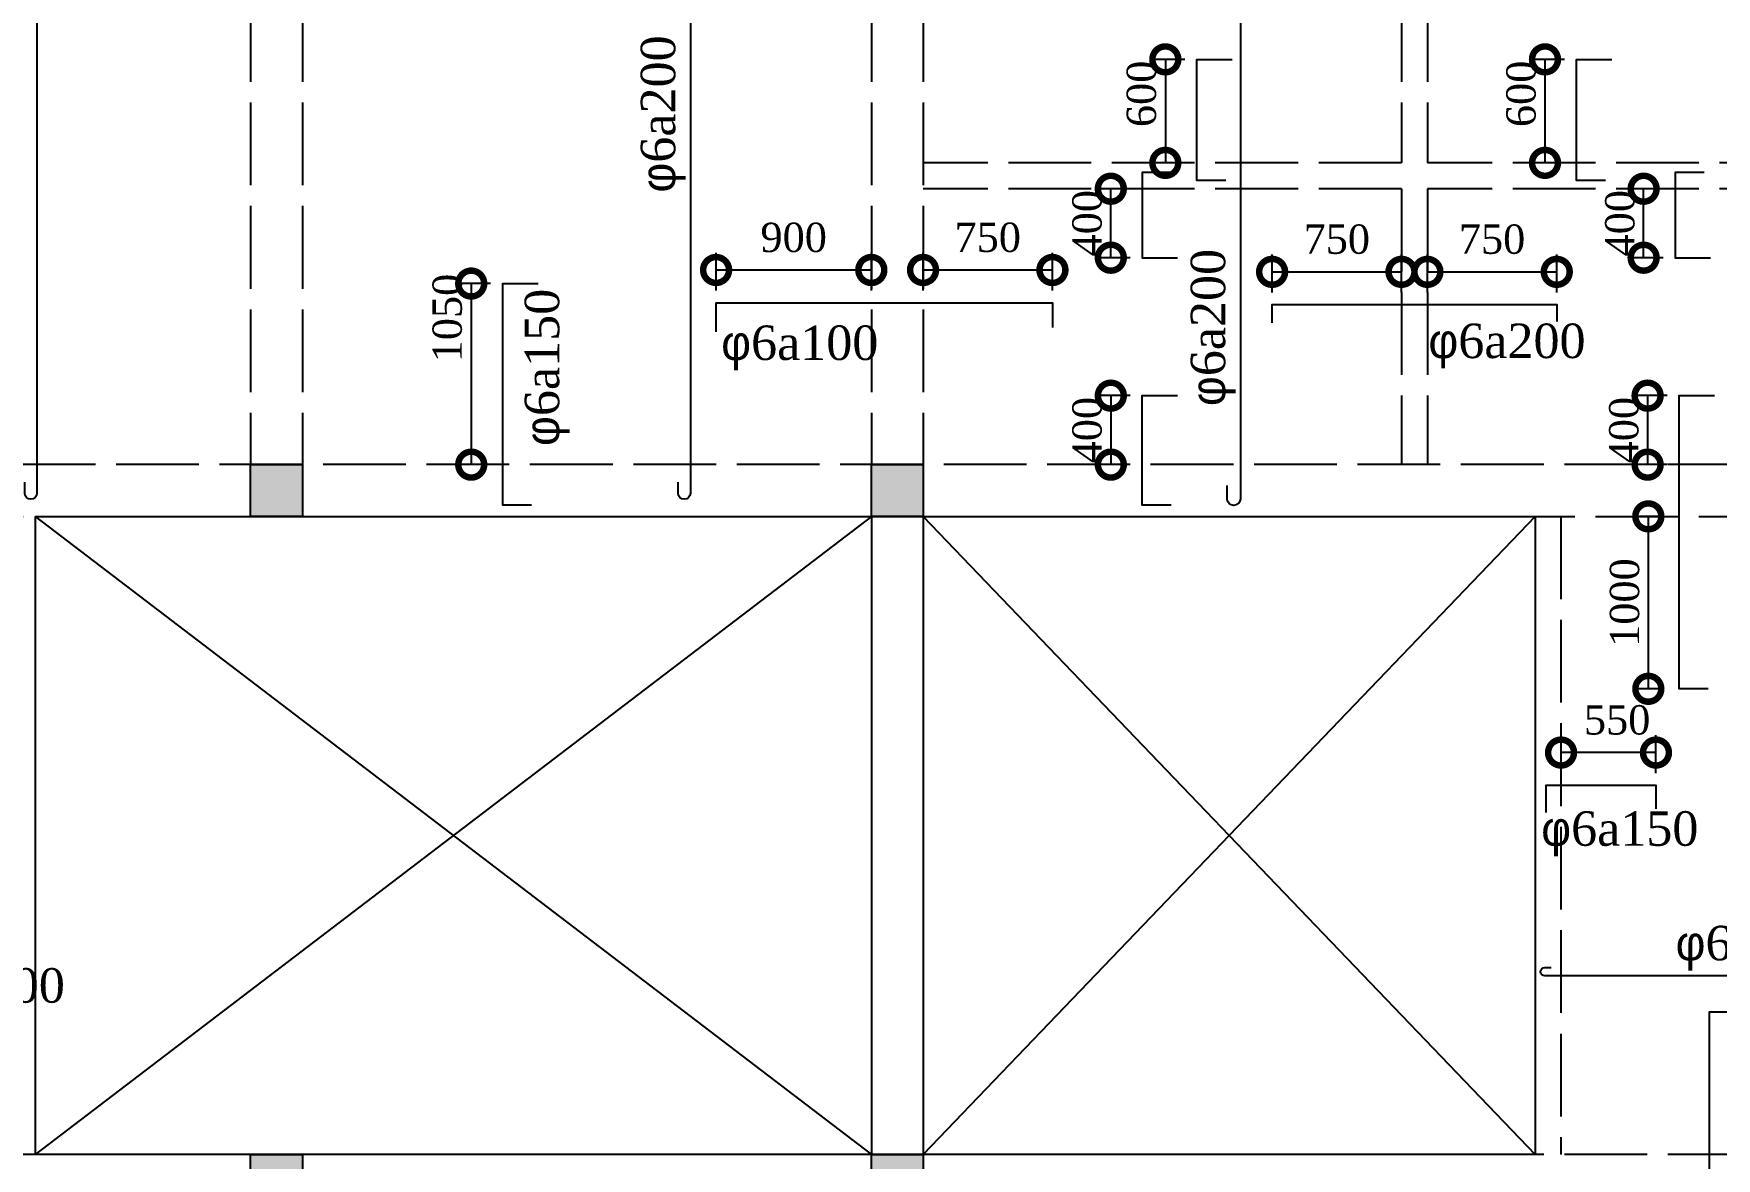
# Model space of a CAD drawing. Extents: x -105064 to -20964, y -943 to 58457.
# Drawn here: x -56054 to -46295, y 39509 to 46032 of the extents above; entities that cross this region are included whole.
import ezdxf

# ---------------------------------------------------------------- set-up
doc = ezdxf.new("R2010")
doc.units = 0
doc.header["$LTSCALE"] = 40
doc.linetypes.add('ACAD_ISO02W100', pattern=[15, 12, -3])
doc.layers.get('0').update_dxf_attribs({"linetype": 'CONTINUOUS'})
doc.layers.get('DEFPOINTS').update_dxf_attribs({"linetype": 'CONTINUOUS'})
for name, color, linetype in [('COT', 3, 'CONTINUOUS'), ('KTHUOT', 6, 'CONTINUOUS'), ('MANH', 2, 'CONTINUOUS'), ('TEXT', 7, 'CONTINUOUS'), ('THEP', 1, 'CONTINUOUS')]:
    doc.layers.add(name, color=color, linetype=linetype)
doc.styles.add('VNI-HELVE', font='')
doc.styles.add('VNI-TIMES', font='')
doc.styles.get('VNI-HELVE').set_extended_font_data('VNI-Helve')
doc.styles.get('VNI-TIMES').set_extended_font_data('VNI-Times')
doc.dimstyles.new('D1', dxfattribs={"dimscale": 0, "dimtxt": 300, "dimasz": 250, "dimexe": 250, "dimexo": 0, "dimgap": 160, "dimtad": 1, "dimdec": 0, "dimdsep": 46, "dimtxsty": 'VNI-HELVE', "dimblk1": 'ARCHTICK', "dimblk2": 'ARCHTICK', "dimsah": 1, "dimcen": 2.5, "dimclrd": 6, "dimclre": 6, "dimclrt": 6, "dimadec": 0, "dimazin": 0, "dimtfac": 1, "dimtdec": 0, "dimtmove": 0, "dimatfit": 3, "dimldrblk": 'ARCHTICK', "dimfxl": 1, "dimtolj": 1, "dimtzin": 0, "dimarcsym": 0})

# ---------------------------------------------------------------- blocks, each defined once
blk = doc.blocks.new('_DotSmall')
at = {"color": 0, "linetype": 'ByBlock', "const_width": 0.5}
blk.add_lwpolyline([(-0.0625, 0, 1), (0.0625, 0, 1)], format="xyb", close=True, dxfattribs=at)
blk = doc.blocks.new('*D124')
at = {"layer": 'DEFPOINTS', "color": 0, "linetype": 'Continuous', "transparency": 16777216}
for p in [(-50145.4, 44661.2), (-50895.8, 44471.6), (-50145.4, 44471.6)]:
    blk.add_point(p, dxfattribs=at)
at = {"layer": 'KTHUOT', "color": 9, "linetype": 'Continuous', "lineweight": -2, "transparency": 16777216}
for p, q in [((-50895.8, 44541.6), (-50895.8, 44761.2)), ((-50145.4, 44541.6), (-50145.4, 44761.2)), ((-50895.8, 44661.2), (-50145.4, 44661.2))]:
    blk.add_line(p, q, dxfattribs=at)
at = {"layer": 'KTHUOT', "color": 9, "linetype": 'Continuous', "lineweight": -2, "transparency": 16777216, "xscale": 300, "yscale": 300, "zscale": 300, "rotation": 180}
blk.add_blockref('_DotSmall', (-50895.8, 44661.2), dxfattribs=at)
at = {"layer": 'KTHUOT', "color": 9, "linetype": 'Continuous', "lineweight": -2, "transparency": 16777216, "xscale": 300, "yscale": 300, "zscale": 300}
blk.add_blockref('_DotSmall', (-50145.4, 44661.2), dxfattribs=at)
at = {"layer": 'KTHUOT', "color": 7, "linetype": 'Continuous', "transparency": 16777216, "insert": (-50520.6, 44849.6), "char_height": 170, "attachment_point": 5, "style": 'VNI-TIMES'}
blk.add_mtext('\\A1;750', dxfattribs=at)
blk = doc.blocks.new('_ARCHTICK')
at = {"color": 0, "linetype": 'ByBlock', "const_width": 0.15}
blk.add_lwpolyline([(-0.5, -0.5), (0.5, 0.5)], dxfattribs=at)
blk = doc.blocks.new('*D125')
at = {"layer": 'DEFPOINTS', "color": 0, "linetype": 'Continuous', "transparency": 16777216}
for p in [(-51195.8, 44661.2), (-52096.3, 44471.6), (-51195.8, 44471.6)]:
    blk.add_point(p, dxfattribs=at)
at = {"layer": 'KTHUOT', "color": 9, "linetype": 'Continuous', "lineweight": -2, "transparency": 16777216}
for p, q in [((-52096.3, 44541.6), (-52096.3, 44761.2)), ((-51195.8, 44541.6), (-51195.8, 44761.2)), ((-52096.3, 44661.2), (-51195.8, 44661.2))]:
    blk.add_line(p, q, dxfattribs=at)
at = {"layer": 'KTHUOT', "color": 9, "linetype": 'Continuous', "lineweight": -2, "transparency": 16777216, "xscale": 300, "yscale": 300, "zscale": 300, "rotation": 180}
blk.add_blockref('_DotSmall', (-52096.3, 44661.2), dxfattribs=at)
at = {"layer": 'KTHUOT', "color": 9, "linetype": 'Continuous', "lineweight": -2, "transparency": 16777216, "xscale": 300, "yscale": 300, "zscale": 300}
blk.add_blockref('_DotSmall', (-51195.8, 44661.2), dxfattribs=at)
at = {"layer": 'KTHUOT', "color": 7, "linetype": 'Continuous', "transparency": 16777216, "insert": (-51646.1, 44849.3), "char_height": 170, "attachment_point": 5, "style": 'VNI-TIMES'}
blk.add_mtext('\\A1;900', dxfattribs=at)
blk = doc.blocks.new('*D122')
at = {"layer": 'DEFPOINTS', "color": 0, "linetype": 'Continuous', "transparency": 16777216}
for p in [(-47220.4, 44650.4), (-47970.8, 44460.8), (-47220.4, 44460.8)]:
    blk.add_point(p, dxfattribs=at)
at = {"layer": 'KTHUOT', "color": 9, "linetype": 'Continuous', "lineweight": -2, "transparency": 16777216}
for p, q in [((-47970.8, 44530.8), (-47970.8, 44750.4)), ((-47220.4, 44530.8), (-47220.4, 44750.4)), ((-47970.8, 44650.4), (-47220.4, 44650.4))]:
    blk.add_line(p, q, dxfattribs=at)
at = {"layer": 'KTHUOT', "color": 9, "linetype": 'Continuous', "lineweight": -2, "transparency": 16777216, "xscale": 300, "yscale": 300, "zscale": 300, "rotation": 180}
blk.add_blockref('_DotSmall', (-47970.8, 44650.4), dxfattribs=at)
at = {"layer": 'KTHUOT', "color": 9, "linetype": 'Continuous', "lineweight": -2, "transparency": 16777216, "xscale": 300, "yscale": 300, "zscale": 300}
blk.add_blockref('_DotSmall', (-47220.4, 44650.4), dxfattribs=at)
at = {"layer": 'KTHUOT', "color": 7, "linetype": 'Continuous', "transparency": 16777216, "insert": (-47595.6, 44838.8), "char_height": 170, "attachment_point": 5, "style": 'VNI-TIMES'}
blk.add_mtext('\\A1;750', dxfattribs=at)
blk = doc.blocks.new('*D123')
at = {"layer": 'DEFPOINTS', "color": 0, "linetype": 'Continuous', "transparency": 16777216}
for p in [(-48120.8, 44650.4), (-48871.3, 44460.8), (-48120.8, 44460.8)]:
    blk.add_point(p, dxfattribs=at)
at = {"layer": 'KTHUOT', "color": 9, "linetype": 'Continuous', "lineweight": -2, "transparency": 16777216}
for p, q in [((-48871.3, 44530.8), (-48871.3, 44750.4)), ((-48120.8, 44530.8), (-48120.8, 44750.4)), ((-48871.3, 44650.4), (-48120.8, 44650.4))]:
    blk.add_line(p, q, dxfattribs=at)
at = {"layer": 'KTHUOT', "color": 9, "linetype": 'Continuous', "lineweight": -2, "transparency": 16777216, "xscale": 300, "yscale": 300, "zscale": 300, "rotation": 180}
blk.add_blockref('_DotSmall', (-48871.3, 44650.4), dxfattribs=at)
at = {"layer": 'KTHUOT', "color": 9, "linetype": 'Continuous', "lineweight": -2, "transparency": 16777216, "xscale": 300, "yscale": 300, "zscale": 300}
blk.add_blockref('_DotSmall', (-48120.8, 44650.4), dxfattribs=at)
at = {"layer": 'KTHUOT', "color": 7, "linetype": 'Continuous', "transparency": 16777216, "insert": (-48496.1, 44838.8), "char_height": 170, "attachment_point": 5, "style": 'VNI-TIMES'}
blk.add_mtext('\\A1;750', dxfattribs=at)
blk = doc.blocks.new('*D176')
at = {"layer": 'DEFPOINTS', "color": 0, "linetype": 'Continuous', "transparency": 16777216}
for p in [(-47195.5, 41862.6), (-47195.5, 41673), (-46645, 41673)]:
    blk.add_point(p, dxfattribs=at)
at = {"layer": 'KTHUOT', "color": 9, "linetype": 'Continuous', "lineweight": -2, "transparency": 16777216}
for p, q in [((-47195.5, 41743), (-47195.5, 41962.6)), ((-46645, 41743), (-46645, 41962.6)), ((-46645, 41862.6), (-47195.5, 41862.6))]:
    blk.add_line(p, q, dxfattribs=at)
at = {"layer": 'KTHUOT', "color": 9, "linetype": 'Continuous', "lineweight": -2, "transparency": 16777216, "xscale": 300, "yscale": 300, "zscale": 300, "rotation": 180}
blk.add_blockref('_DotSmall', (-47195.5, 41862.6), dxfattribs=at)
at = {"layer": 'KTHUOT', "color": 9, "linetype": 'Continuous', "lineweight": -2, "transparency": 16777216, "xscale": 300, "yscale": 300, "zscale": 300}
blk.add_blockref('_DotSmall', (-46645, 41862.6), dxfattribs=at)
at = {"layer": 'KTHUOT', "color": 7, "linetype": 'Continuous', "transparency": 16777216, "insert": (-46870.2, 42051), "char_height": 170, "attachment_point": 5, "style": 'VNI-TIMES'}
blk.add_mtext('\\A1;550', dxfattribs=at)
blk = doc.blocks.new('*D351')
at = {"layer": 'DEFPOINTS', "color": 0, "linetype": 'Continuous', "transparency": 16777216}
for p in [(-53333.9, 44582.5), (-53516.4, 43532.4), (-53333.9, 43532.4)]:
    blk.add_point(p, dxfattribs=at)
at = {"layer": 'KTHUOT', "color": 9, "linetype": 'Continuous', "lineweight": -2, "transparency": 16777216}
for p, q in [((-53403.9, 44582.5), (-53586.4, 44582.5)), ((-53516.4, 44582.5), (-53516.4, 43532.4)), ((-53403.9, 43532.4), (-53586.4, 43532.4))]:
    blk.add_line(p, q, dxfattribs=at)
at = {"layer": 'KTHUOT', "color": 9, "linetype": 'Continuous', "lineweight": -2, "transparency": 16777216, "xscale": 300, "yscale": 300, "zscale": 300}
for p, rotation in [((-53516.4, 44582.5), 90), ((-53516.4, 43532.4), 270)]:
    blk.add_blockref('_DotSmall', p, dxfattribs=dict(at, rotation=rotation))
at = {"layer": 'KTHUOT', "color": 7, "linetype": 'Continuous', "transparency": 16777216, "insert": (-53654.8, 44382.5), "char_height": 170, "attachment_point": 5, "rotation": 90, "style": 'VNI-TIMES'}
blk.add_mtext('\\A1;1050', dxfattribs=at)
blk = doc.blocks.new('*D354')
at = {"layer": 'DEFPOINTS', "color": 0, "linetype": 'Continuous', "transparency": 16777216}
for p in [(-49624.3, 43932.5), (-49806.8, 43532.4), (-49624.3, 43532.4)]:
    blk.add_point(p, dxfattribs=at)
at = {"layer": 'KTHUOT', "color": 9, "linetype": 'Continuous', "lineweight": -2, "transparency": 16777216}
for p, q in [((-49694.3, 43932.5), (-49876.8, 43932.5)), ((-49806.8, 43932.5), (-49806.8, 43532.4)), ((-49694.3, 43532.4), (-49876.8, 43532.4))]:
    blk.add_line(p, q, dxfattribs=at)
at = {"layer": 'KTHUOT', "color": 9, "linetype": 'Continuous', "lineweight": -2, "transparency": 16777216, "xscale": 300, "yscale": 300, "zscale": 300}
for p, rotation in [((-49806.8, 43932.5), 90), ((-49806.8, 43532.4), 270)]:
    blk.add_blockref('_DotSmall', p, dxfattribs=dict(at, rotation=rotation))
at = {"layer": 'KTHUOT', "color": 7, "linetype": 'Continuous', "transparency": 16777216, "insert": (-49943.8, 43732.5), "char_height": 170, "attachment_point": 5, "rotation": 90, "style": 'VNI-TIMES'}
blk.add_mtext('\\A1;400', dxfattribs=at)
blk = doc.blocks.new('*D355')
at = {"layer": 'DEFPOINTS', "color": 0, "linetype": 'Continuous', "transparency": 16777216}
for p in [(-49806.8, 45132.4), (-49624.3, 45132.4), (-49624.3, 44732.4)]:
    blk.add_point(p, dxfattribs=at)
at = {"layer": 'KTHUOT', "color": 9, "linetype": 'Continuous', "lineweight": -2, "transparency": 16777216}
for p, q in [((-49694.3, 45132.4), (-49876.8, 45132.4)), ((-49806.8, 44732.4), (-49806.8, 45132.4)), ((-49694.3, 44732.4), (-49876.8, 44732.4))]:
    blk.add_line(p, q, dxfattribs=at)
at = {"layer": 'KTHUOT', "color": 9, "linetype": 'Continuous', "lineweight": -2, "transparency": 16777216, "xscale": 300, "yscale": 300, "zscale": 300}
for p, rotation in [((-49806.8, 45132.4), 90), ((-49806.8, 44732.4), 270)]:
    blk.add_blockref('_DotSmall', p, dxfattribs=dict(at, rotation=rotation))
at = {"layer": 'KTHUOT', "color": 7, "linetype": 'Continuous', "transparency": 16777216, "insert": (-49943.8, 44932.4), "char_height": 170, "attachment_point": 5, "rotation": 90, "style": 'VNI-TIMES'}
blk.add_mtext('\\A1;400', dxfattribs=at)
blk = doc.blocks.new('*D356')
at = {"layer": 'DEFPOINTS', "color": 0, "linetype": 'Continuous', "transparency": 16777216}
for p in [(-49308.2, 45882.5), (-49490.6, 45282.4), (-49308.2, 45282.4)]:
    blk.add_point(p, dxfattribs=at)
at = {"layer": 'KTHUOT', "color": 9, "linetype": 'Continuous', "lineweight": -2, "transparency": 16777216}
for p, q in [((-49378.2, 45882.5), (-49560.6, 45882.5)), ((-49490.6, 45882.5), (-49490.6, 45282.4)), ((-49378.2, 45282.4), (-49560.6, 45282.4))]:
    blk.add_line(p, q, dxfattribs=at)
at = {"layer": 'KTHUOT', "color": 9, "linetype": 'Continuous', "lineweight": -2, "transparency": 16777216, "xscale": 300, "yscale": 300, "zscale": 300}
for p, rotation in [((-49490.6, 45882.5), 90), ((-49490.6, 45282.4), 270)]:
    blk.add_blockref('_DotSmall', p, dxfattribs=dict(at, rotation=rotation))
at = {"layer": 'KTHUOT', "color": 7, "linetype": 'Continuous', "transparency": 16777216, "insert": (-49628.7, 45682.5), "char_height": 170, "attachment_point": 5, "rotation": 90, "style": 'VNI-TIMES'}
blk.add_mtext('\\A1;600', dxfattribs=at)
blk = doc.blocks.new('*D357')
at = {"layer": 'DEFPOINTS', "color": 0, "linetype": 'Continuous', "transparency": 16777216}
for p in [(-47106.3, 45882.5), (-47288.7, 45282.4), (-47106.3, 45282.4)]:
    blk.add_point(p, dxfattribs=at)
at = {"layer": 'KTHUOT', "color": 9, "linetype": 'Continuous', "lineweight": -2, "transparency": 16777216}
for p, q in [((-47176.3, 45882.5), (-47358.7, 45882.5)), ((-47288.7, 45882.5), (-47288.7, 45282.4)), ((-47176.3, 45282.4), (-47358.7, 45282.4))]:
    blk.add_line(p, q, dxfattribs=at)
at = {"layer": 'KTHUOT', "color": 9, "linetype": 'Continuous', "lineweight": -2, "transparency": 16777216, "xscale": 300, "yscale": 300, "zscale": 300}
for p, rotation in [((-47288.7, 45882.5), 90), ((-47288.7, 45282.4), 270)]:
    blk.add_blockref('_DotSmall', p, dxfattribs=dict(at, rotation=rotation))
at = {"layer": 'KTHUOT', "color": 7, "linetype": 'Continuous', "transparency": 16777216, "insert": (-47426.8, 45682.5), "char_height": 170, "attachment_point": 5, "rotation": 90, "style": 'VNI-TIMES'}
blk.add_mtext('\\A1;600', dxfattribs=at)
blk = doc.blocks.new('*D358')
at = {"layer": 'DEFPOINTS', "color": 0, "linetype": 'Continuous', "transparency": 16777216}
for p in [(-46716.5, 45132.4), (-46534, 45132.4), (-46534, 44732.4)]:
    blk.add_point(p, dxfattribs=at)
at = {"layer": 'KTHUOT', "color": 9, "linetype": 'Continuous', "lineweight": -2, "transparency": 16777216}
for p, q in [((-46604, 45132.4), (-46786.5, 45132.4)), ((-46716.5, 44732.4), (-46716.5, 45132.4)), ((-46604, 44732.4), (-46786.5, 44732.4))]:
    blk.add_line(p, q, dxfattribs=at)
at = {"layer": 'KTHUOT', "color": 9, "linetype": 'Continuous', "lineweight": -2, "transparency": 16777216, "xscale": 300, "yscale": 300, "zscale": 300}
for p, rotation in [((-46716.5, 45132.4), 90), ((-46716.5, 44732.4), 270)]:
    blk.add_blockref('_DotSmall', p, dxfattribs=dict(at, rotation=rotation))
at = {"layer": 'KTHUOT', "color": 7, "linetype": 'Continuous', "transparency": 16777216, "insert": (-46853.5, 44932.4), "char_height": 170, "attachment_point": 5, "rotation": 90, "style": 'VNI-TIMES'}
blk.add_mtext('\\A1;400', dxfattribs=at)
blk = doc.blocks.new('*D366')
at = {"layer": 'DEFPOINTS', "color": 0, "linetype": 'Continuous', "transparency": 16777216}
for p in [(-46510.9, 43932.5), (-46693.4, 43532.4), (-46510.9, 43532.4)]:
    blk.add_point(p, dxfattribs=at)
at = {"layer": 'KTHUOT', "color": 9, "linetype": 'Continuous', "lineweight": -2, "transparency": 16777216}
for p, q in [((-46580.9, 43932.5), (-46763.4, 43932.5)), ((-46693.4, 43932.5), (-46693.4, 43532.4)), ((-46580.9, 43532.4), (-46763.4, 43532.4))]:
    blk.add_line(p, q, dxfattribs=at)
at = {"layer": 'KTHUOT', "color": 9, "linetype": 'Continuous', "lineweight": -2, "transparency": 16777216, "xscale": 300, "yscale": 300, "zscale": 300}
for p, rotation in [((-46693.4, 43932.5), 90), ((-46693.4, 43532.4), 270)]:
    blk.add_blockref('_DotSmall', p, dxfattribs=dict(at, rotation=rotation))
at = {"layer": 'KTHUOT', "color": 7, "linetype": 'Continuous', "transparency": 16777216, "insert": (-46830.4, 43732.5), "char_height": 170, "attachment_point": 5, "rotation": 90, "style": 'VNI-TIMES'}
blk.add_mtext('\\A1;400', dxfattribs=at)
blk = doc.blocks.new('*D367')
at = {"layer": 'DEFPOINTS', "color": 0, "linetype": 'Continuous', "transparency": 16777216}
for p in [(-46689.2, 43232.4), (-46556.3, 43232.4), (-46556.3, 42232.5)]:
    blk.add_point(p, dxfattribs=at)
at = {"layer": 'KTHUOT', "color": 9, "linetype": 'Continuous', "lineweight": -2, "transparency": 16777216}
for p, q in [((-46626.3, 43232.4), (-46759.2, 43232.4)), ((-46689.2, 42232.5), (-46689.2, 43232.4)), ((-46626.3, 42232.5), (-46759.2, 42232.5))]:
    blk.add_line(p, q, dxfattribs=at)
at = {"layer": 'KTHUOT', "color": 9, "linetype": 'Continuous', "lineweight": -2, "transparency": 16777216, "xscale": 300, "yscale": 300, "zscale": 300}
for p, rotation in [((-46689.2, 43232.4), 90), ((-46689.2, 42232.5), 270)]:
    blk.add_blockref('_DotSmall', p, dxfattribs=dict(at, rotation=rotation))
at = {"layer": 'KTHUOT', "color": 7, "linetype": 'Continuous', "transparency": 16777216, "insert": (-46826.2, 42732.5), "char_height": 170, "attachment_point": 5, "rotation": 90, "style": 'VNI-TIMES'}
blk.add_mtext('\\A1;1000', dxfattribs=at)

msp = doc.modelspace()

# ---------------------------------------------------------------- linework, layer by layer
at = {"layer": 'COT'}
for points in [[(-54495.8, 43232.4), (-54795.8, 43232.4), (-54795.8, 43532.4), (-54495.8, 43532.4)], [(-50895.8, 43232.4), (-51195.8, 43232.4), (-51195.8, 43532.4), (-50895.8, 43532.4)], [(-54495.8, 39232.4), (-54795.8, 39232.4), (-54795.8, 39532.4), (-54495.8, 39532.4)], [(-50895.8, 39232.4), (-51195.8, 39232.4), (-51195.8, 39532.4), (-50895.8, 39532.4)]]:
    msp.add_lwpolyline(points, close=True, dxfattribs=at)
for points in [[(-54495.8, 43232.4), (-54795.8, 43232.4), (-54495.8, 43532.4), (-54795.8, 43532.4)], [(-50895.8, 43232.4), (-51195.8, 43232.4), (-50895.8, 43532.4), (-51195.8, 43532.4)], [(-54495.8, 39232.4), (-54795.8, 39232.4), (-54495.8, 39532.4), (-54795.8, 39532.4)], [(-50895.8, 39232.4), (-51195.8, 39232.4), (-50895.8, 39532.4), (-51195.8, 39532.4)]]:
    msp.add_solid(points, dxfattribs=at)
at = {"layer": 'MANH', "linetype": 'ACAD_ISO02W100'}
for p, q in [((-54795.8, 47432.4), (-54795.8, 43532.4)), ((-54495.8, 47432.4), (-54495.8, 43532.4)), ((-51195.8, 47432.4), (-51195.8, 43532.4)), ((-50895.8, 47432.4), (-50895.8, 43532.4)), ((-48120.8, 47432.4), (-48120.8, 45282.4)), ((-47970.8, 47432.4), (-47970.8, 45282.4)), ((-48120.8, 45282.4), (-50895.8, 45282.4)), ((-45195.8, 45282.4), (-47970.8, 45282.4)), ((-48120.8, 45132.4), (-50895.8, 45132.4)), ((-48120.8, 45132.4), (-48120.8, 43532.4)), ((-45195.8, 45132.4), (-47970.8, 45132.4)), ((-47970.8, 45132.4), (-47970.8, 43532.4)), ((-54495.8, 43532.4), (-58095.8, 43532.4)), ((-50895.8, 43532.4), (-54495.8, 43532.4)), ((-47895.8, 43532.4), (-50895.8, 43532.4)), ((-44895.8, 43532.4), (-47895.8, 43532.4)), ((-58395.8, 43232.4), (-56045.8, 43232.4)), ((-48195.8, 43232.4), (-45195.8, 43232.4)), ((-47195.8, 43232.4), (-47195.8, 39532.4)), ((-56045.8, 39532.4), (-58095.8, 39532.4)), ((-44895.8, 39532.4), (-47895.8, 39532.4))]:
    msp.add_line(p, q, dxfattribs=at)
at = {"layer": 'MANH', "color": 9}
for p, q in [((-51195.8, 43232.4), (-56045.8, 39532.4)), ((-56045.8, 43232.4), (-51195.8, 39532.4)), ((-47345.8, 43232.4), (-50895.8, 39532.4)), ((-50895.8, 43232.4), (-47345.8, 39532.4))]:
    msp.add_line(p, q, dxfattribs=at)
at = {"layer": 'MANH', "linetype": 'Continuous'}
for p, q in [((-56045.8, 43232.4), (-56045.8, 39532.4)), ((-56045.8, 43232.4), (-51195.8, 43232.4)), ((-51195.8, 43232.4), (-51195.8, 39532.4)), ((-51195.8, 43232.4), (-47345.8, 43232.4)), ((-50895.8, 43232.4), (-50895.8, 39532.4)), ((-47345.8, 43232.4), (-47345.8, 39532.4)), ((-50895.8, 39532.4), (-56045.8, 39532.4)), ((-47345.8, 39532.4), (-50895.8, 39532.4))]:
    msp.add_line(p, q, dxfattribs=at)
at = {"layer": 'THEP'}
for points in [[(-56098.5, 51734.7), (-56098.5, 51805.8, -1), (-56035.3, 51805.8), (-56035.3, 43367.3, -1), (-56106.3, 43367.3), (-56106.3, 43430.5)], [(-52245.2, 51632.4), (-52245.2, 43367.3, -1), (-52316.2, 43367.3), (-52316.2, 43430.5)], [(-49055.4, 51632.4), (-49055.4, 43334.7, -1), (-49132.6, 43334.7), (-49132.6, 43411.5)], [(-44977.7, 40610.6), (-44940.6, 40610.6, -1), (-44940.6, 40567.3), (-47290.4, 40567.3, -1), (-47290.4, 40616.2), (-47253.3, 40616.2)]]:
    msp.add_lwpolyline(points, format="xyb", dxfattribs=at)
for points in [[(-49140.3, 45179.6), (-49308.2, 45179.6), (-49308.2, 45882.5), (-49103.3, 45882.5)], [(-46938.5, 45179.6), (-47106.3, 45179.6), (-47106.3, 45882.5), (-46901.4, 45882.5)], [(-49456.5, 45226), (-49624.3, 45226), (-49624.3, 44732.4), (-49419.4, 44732.4)], [(-46366.2, 45226), (-46534, 45226), (-46534, 44732.4), (-46329.1, 44732.4)], [(-53166.1, 43296.9), (-53333.9, 43296.9), (-53333.9, 44582.5), (-53129, 44582.5)], [(-52096.3, 44302.7), (-52096.3, 44471.6), (-50145.4, 44471.6), (-50145.4, 44328.6)], [(-48871.3, 44354.4), (-48871.3, 44460.8), (-47220.4, 44460.8), (-47220.4, 44362)], [(-49456.5, 43296.9), (-49624.3, 43296.9), (-49624.3, 43932.5), (-49419.4, 43932.5)], [(-46343.1, 42232.4), (-46510.9, 42232.4), (-46510.9, 43932.5), (-46306, 43932.5)], [(-47281, 41514.8), (-47281, 41673), (-46646, 41673), (-46646, 41535.9)], [(-46231.1, 40358), (-46335.9, 40358), (-46335.9, 38816), (-46203.9, 38816)]]:
    msp.add_lwpolyline(points, dxfattribs=at)

# ---------------------------------------------------------------- texts
at = {"layer": 'TEXT', "char_height": 200, "width": 982.857, "attachment_point": 1, "rotation": 90, "style": 'VNI-TIMES'}
for s, insert in [('{\\fSymbol|b0|i0|c2|p16;f}6a200', (-52533.1, 45110.1)), ('{\\fSymbol|b0|i0|c2|p16;f}6a200', (-49343.4, 43871.8)), ('{\\fSymbol|b0|i0|c2|p16;f}6a150', (-53206.2, 43640.6))]:
    msp.add_mtext(s, dxfattribs=dict(at, insert=insert))
at = {"layer": 'TEXT', "char_height": 200, "attachment_point": 1, "style": 'VNI-TIMES'}
for s, insert, width in [('{\\fSymbol|b0|i0|c2|p16;f}6a100', (-52066.7, 44339.3), 982.857), ('{\\fSymbol|b0|i0|c2|p16;f}6a200', (-47964.9, 44350.3), 982.857), ('{\\fSymbol|b0|i0|c2|p16;f}6a150', (-47310.5, 41522.1), 982.857), ('{\\fSymbol|b0|i0|c2|p16;f}6a200', (-46531.2, 40858.1), 982.857), ('{\\fSymbol|b0|i0|c2|p16;f}6a200', (-56785, 40612.2), 918.224)]:
    msp.add_mtext(s, dxfattribs=dict(at, insert=insert, width=width))

# ---------------------------------------------------------------- dimensions: what is measured, and where the dimension line sits
at = {"layer": 'KTHUOT', "color": 6, "linetype": 'Continuous'}
for base, p1, p2, angle, override, picture, middle in [((-49490.6, 45282.4), (-49308.2, 45882.5), (-49308.2, 45282.4), 90, {"dimscale": 1, "dimtxt": 170, "dimasz": 300, "dimexe": 70, "dimexo": 70, "dimgap": 50, "dimtxsty": 'VNI-TIMES', "dimblk1": 'DotSmall', "dimblk2": 'DotSmall', "dimclrd": 9, "dimclre": 9, "dimclrt": 7}, '*D356', (-49490.6, 45682.5)), ((-47288.7, 45282.4), (-47106.3, 45882.5), (-47106.3, 45282.4), 90, {"dimscale": 1, "dimtxt": 170, "dimasz": 300, "dimexe": 70, "dimexo": 70, "dimgap": 50, "dimtxsty": 'VNI-TIMES', "dimblk1": 'DotSmall', "dimblk2": 'DotSmall', "dimclrd": 9, "dimclre": 9, "dimclrt": 7}, '*D357', (-47288.7, 45682.5)), ((-49806.8, 45132.4), (-49624.3, 44732.4), (-49624.3, 45132.4), 270, {"dimscale": 1, "dimtxt": 170, "dimasz": 300, "dimexe": 70, "dimexo": 70, "dimgap": 50, "dimtxsty": 'VNI-TIMES', "dimblk1": 'DotSmall', "dimblk2": 'DotSmall', "dimclrd": 9, "dimclre": 9, "dimclrt": 7}, '*D355', (-49806.8, 44932.4)), ((-46716.5, 45132.4), (-46534, 44732.4), (-46534, 45132.4), 270, {"dimscale": 1, "dimtxt": 170, "dimasz": 300, "dimexe": 70, "dimexo": 70, "dimgap": 50, "dimtxsty": 'VNI-TIMES', "dimblk1": 'DotSmall', "dimblk2": 'DotSmall', "dimclrd": 9, "dimclre": 9, "dimclrt": 7}, '*D358', (-46716.5, 44932.4)), ((-53516.4, 43532.4), (-53333.9, 44582.5), (-53333.9, 43532.4), 90, {"dimscale": 1, "dimtxt": 170, "dimasz": 300, "dimexe": 70, "dimexo": 70, "dimgap": 50, "dimtxsty": 'VNI-TIMES', "dimblk1": 'DotSmall', "dimblk2": 'DotSmall', "dimclrd": 9, "dimclre": 9, "dimclrt": 7}, '*D351', (-53516.4, 44382.5)), ((-49806.8, 43532.4), (-49624.3, 43932.5), (-49624.3, 43532.4), 90, {"dimscale": 1, "dimtxt": 170, "dimasz": 300, "dimexe": 70, "dimexo": 70, "dimgap": 50, "dimtxsty": 'VNI-TIMES', "dimblk1": 'DotSmall', "dimblk2": 'DotSmall', "dimclrd": 9, "dimclre": 9, "dimclrt": 7}, '*D354', (-49806.8, 43732.5)), ((-46693.4, 43532.4), (-46510.9, 43932.5), (-46510.9, 43532.4), 90, {"dimscale": 1, "dimtxt": 170, "dimasz": 300, "dimexe": 70, "dimexo": 70, "dimgap": 50, "dimtxsty": 'VNI-TIMES', "dimblk1": 'DotSmall', "dimblk2": 'DotSmall', "dimclrd": 9, "dimclre": 9, "dimclrt": 7}, '*D366', (-46693.4, 43732.5)), ((-47195.4558, 41862.6029), (-46645.0186, 41672.9623), (-47195.4558, 41672.9623), 180, {"dimscale": 1, "dimtxt": 170, "dimasz": 300, "dimexe": 100, "dimexo": 70, "dimgap": 100, "dimtxsty": 'VNI-TIMES', "dimblk1": 'DotSmall', "dimblk2": 'DotSmall', "dimclrd": 9, "dimclre": 9, "dimclrt": 7}, '*D176', (-46870.2372, 41862.6029))]:
    dim = msp.add_linear_dim(base=base, p1=p1, p2=p2, angle=angle, dimstyle='D1', override=override, dxfattribs=at)
    dim.commit()
    dim.dimension.update_dxf_attribs({"geometry": picture, "text_midpoint": middle, "dimtype": 160})
for base, p1, p2, picture, middle in [((-51195.8347, 44661.2442), (-52096.2719, 44471.6035), (-51195.8347, 44471.6035), '*D125', (-51646.0533, 44849.2709)), ((-50145.4, 44661.2), (-50895.8, 44471.6), (-50145.4, 44471.6), '*D124', (-50520.6, 44849.6)), ((-48120.8347, 44650.424), (-48871.2719, 44460.7834), (-48120.8347, 44460.7834), '*D123', (-48496.0533, 44838.8291)), ((-47220.4, 44650.4), (-47970.8, 44460.8), (-47220.4, 44460.8), '*D122', (-47595.6, 44838.8))]:
    dim = msp.add_linear_dim(base=base, p1=p1, p2=p2, dimstyle='D1', override={"dimscale": 1, "dimtxt": 170, "dimasz": 300, "dimexe": 100, "dimexo": 70, "dimgap": 100, "dimtxsty": 'VNI-TIMES', "dimblk1": 'DotSmall', "dimblk2": 'DotSmall', "dimclrd": 9, "dimclre": 9, "dimclrt": 7}, dxfattribs=at)
    dim.commit()
    dim.dimension.update_dxf_attribs({"geometry": picture, "text_midpoint": middle})
dim = msp.add_linear_dim(base=(-46689.2, 43232.4), p1=(-46556.3, 42232.5), p2=(-46556.3, 43232.4), angle=270, dimstyle='D1', override={"dimscale": 1, "dimtxt": 170, "dimasz": 300, "dimexe": 70, "dimexo": 70, "dimgap": 50, "dimtxsty": 'VNI-TIMES', "dimblk1": 'DotSmall', "dimblk2": 'DotSmall', "dimclrd": 9, "dimclre": 9, "dimclrt": 7}, dxfattribs=at)
dim.commit()
dim.dimension.update_dxf_attribs({"geometry": '*D367', "text_midpoint": (-46826.2, 42732.5)})

doc.saveas('drawing.dxf')
